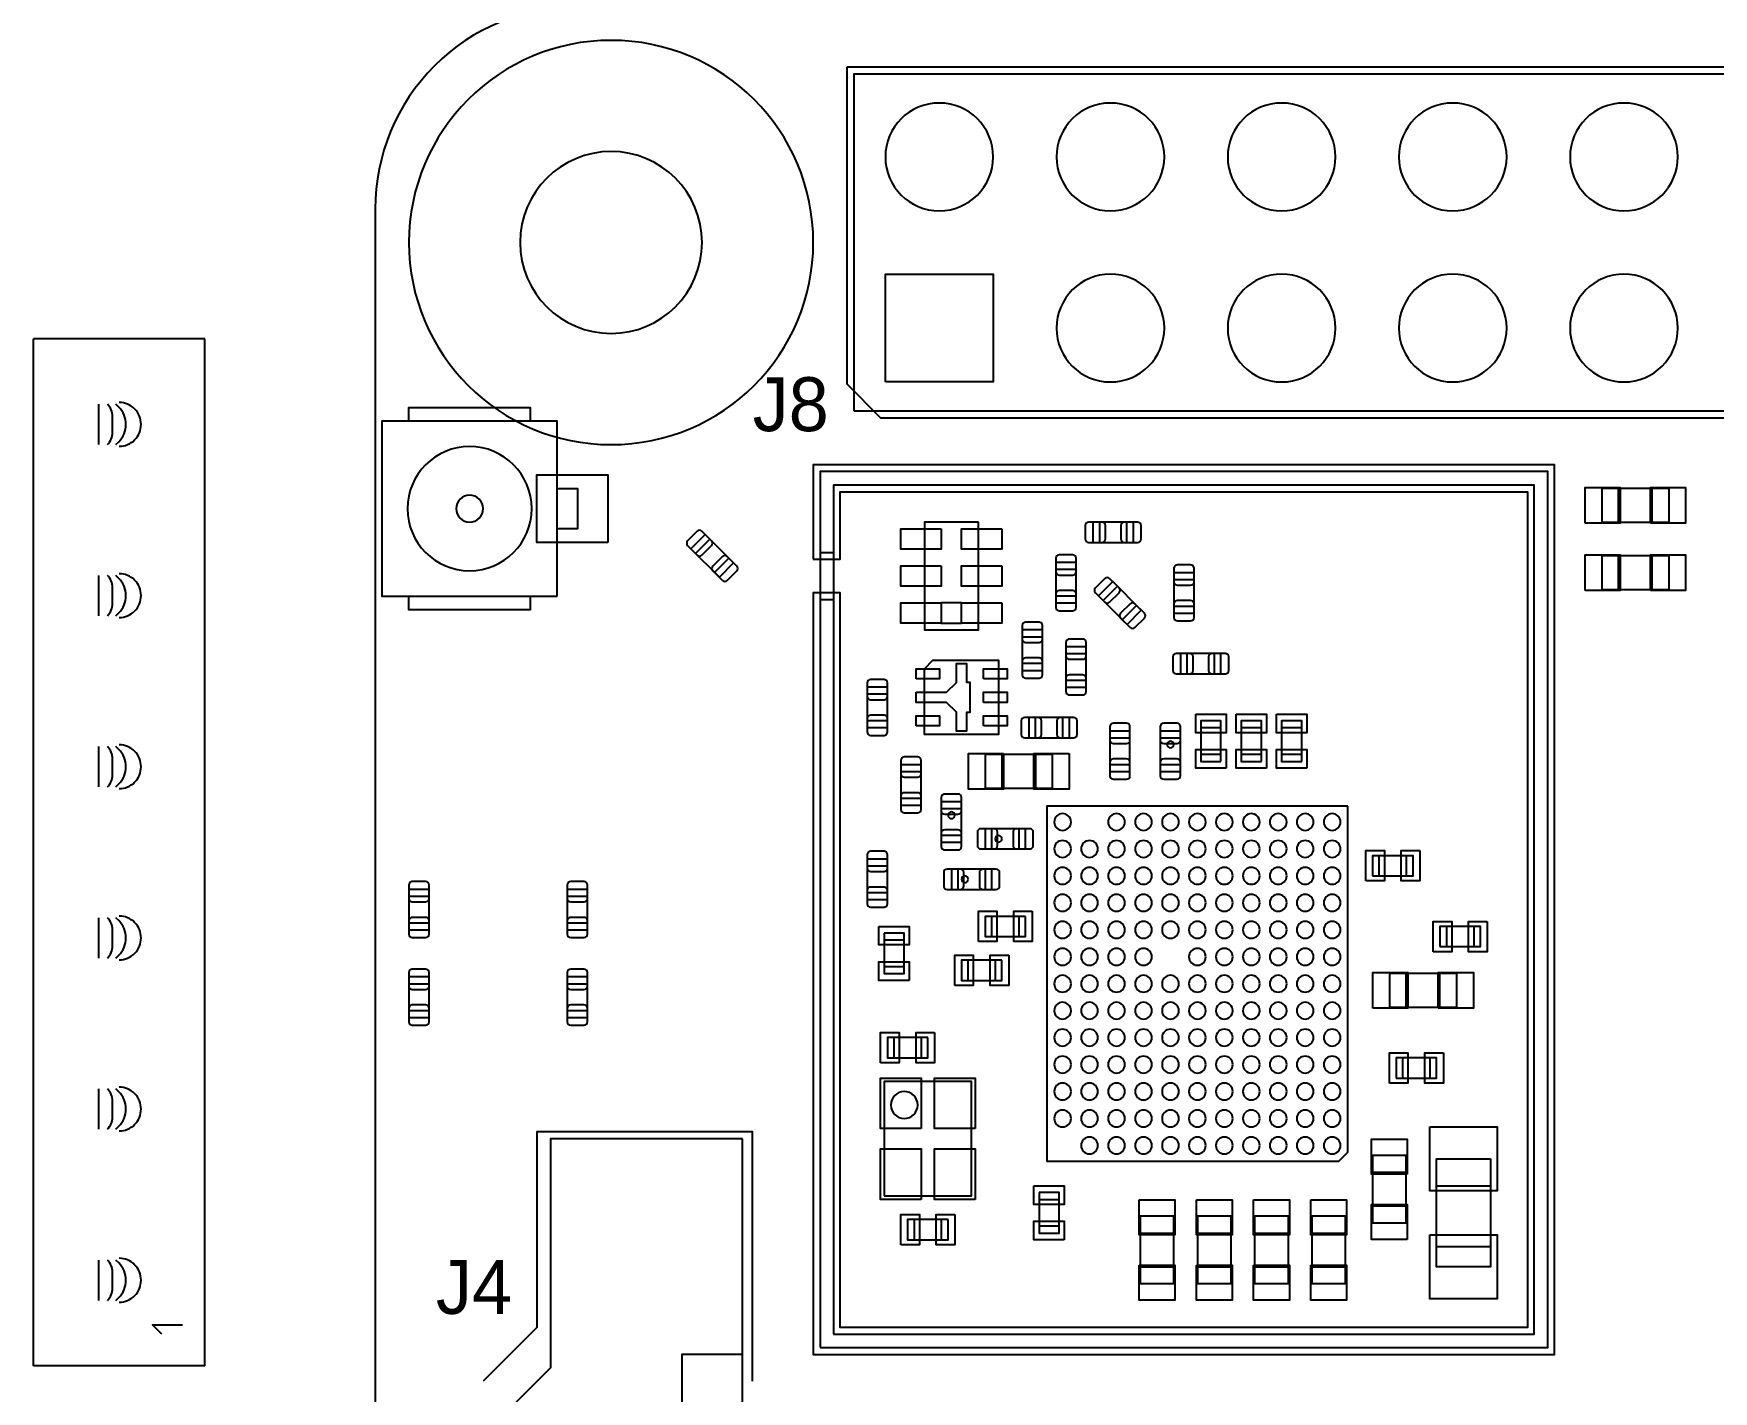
# Model space of a CAD drawing. Extents: x 0 to 180, y 0 to 220.
# Drawn here: x 86.23 to 111.16, y 38.45 to 58.6 of the extents above; entities that cross this region are included whole.
import ezdxf

# ---------------------------------------------------------------- set-up
doc = ezdxf.new("R2010")
doc.units = 0
doc.layers.add('PNPTOOLNIKO', color=7, linetype='CONTINUOUS')

msp = doc.modelspace()

# ---------------------------------------------------------------- linework, layer by layer
at = {"layer": 'PNPTOOLNIKO'}
for points in [[(94.3, 3), (173.3, 3, 0.414214), (176.3, 6), (176.3, 56, 0.414214), (173.3, 59), (94.3, 59, 0.414214), (91.3, 56), (91.3, 6, 0.414214)], [(96.289, 51.073), (96.148, 51.214, 0.414392), (96.077, 51.214), (95.936, 51.073, 0.414392), (95.936, 51.002), (96.077, 50.861, 0.414392), (96.148, 50.861), (96.289, 51.002, 0.414392)], [(102.085, 51.35), (101.885, 51.35, 0.414214), (101.835, 51.3), (101.835, 51.1, 0.414214), (101.885, 51.05), (102.085, 51.05, 0.414214), (102.135, 51.1), (102.135, 51.3, 0.414214)], [(102.415, 51.05), (102.615, 51.05, 0.414214), (102.665, 51.1), (102.665, 51.3, 0.414214), (102.615, 51.35), (102.415, 51.35, 0.414214), (102.365, 51.3), (102.365, 51.1, 0.414214)], [(96.311, 50.627), (96.452, 50.486, 0.414392), (96.523, 50.486), (96.664, 50.627, 0.414392), (96.664, 50.698), (96.523, 50.839, 0.414392), (96.452, 50.839), (96.311, 50.698, 0.414392)], [(101.7, 50.615), (101.7, 50.815, 0.414214), (101.65, 50.865), (101.45, 50.865, 0.414214), (101.4, 50.815), (101.4, 50.615, 0.414214), (101.45, 50.565), (101.65, 50.565, 0.414214)], [(103.45, 50.465), (103.45, 50.665, 0.414214), (103.4, 50.715), (103.2, 50.715, 0.414214), (103.15, 50.665), (103.15, 50.465, 0.414214), (103.2, 50.415), (103.4, 50.415, 0.414214)], [(102.339, 50.373), (102.198, 50.514, 0.414392), (102.127, 50.514), (101.986, 50.373, 0.414392), (101.986, 50.302), (102.127, 50.161, 0.414392), (102.198, 50.161), (102.339, 50.302, 0.414392)], [(101.4, 50.285), (101.4, 50.085, 0.414214), (101.45, 50.035), (101.65, 50.035, 0.414214), (101.7, 50.085), (101.7, 50.285, 0.414214), (101.65, 50.335), (101.45, 50.335, 0.414214)], [(102.361, 49.927), (102.502, 49.786, 0.414392), (102.573, 49.786), (102.714, 49.927, 0.414392), (102.714, 49.998), (102.573, 50.139, 0.414392), (102.502, 50.139), (102.361, 49.998, 0.414392)], [(103.15, 50.135), (103.15, 49.935, 0.414214), (103.2, 49.885), (103.4, 49.885, 0.414214), (103.45, 49.935), (103.45, 50.135, 0.414214), (103.4, 50.185), (103.2, 50.185, 0.414214)], [(101.2, 49.615), (101.2, 49.815, 0.414214), (101.15, 49.865), (100.95, 49.865, 0.414214), (100.9, 49.815), (100.9, 49.615, 0.414214), (100.95, 49.565), (101.15, 49.565, 0.414214)], [(101.85, 49.365), (101.85, 49.565, 0.414214), (101.8, 49.615), (101.6, 49.615, 0.414214), (101.55, 49.565), (101.55, 49.365, 0.414214), (101.6, 49.315), (101.8, 49.315, 0.414214)], [(103.385, 49.4), (103.185, 49.4, 0.414214), (103.135, 49.35), (103.135, 49.15, 0.414214), (103.185, 49.1), (103.385, 49.1, 0.414214), (103.435, 49.15), (103.435, 49.35, 0.414214)], [(103.715, 49.1), (103.915, 49.1, 0.414214), (103.965, 49.15), (103.965, 49.35, 0.414214), (103.915, 49.4), (103.715, 49.4, 0.414214), (103.665, 49.35), (103.665, 49.15, 0.414214)], [(100.9, 49.285), (100.9, 49.085, 0.414214), (100.95, 49.035), (101.15, 49.035, 0.414214), (101.2, 49.085), (101.2, 49.285, 0.414214), (101.15, 49.335), (100.95, 49.335, 0.414214)], [(98.9, 48.765), (98.9, 48.965, 0.414214), (98.85, 49.015), (98.65, 49.015, 0.414214), (98.6, 48.965), (98.6, 48.765, 0.414214), (98.65, 48.715), (98.85, 48.715, 0.414214)], [(101.55, 49.035), (101.55, 48.835, 0.414214), (101.6, 48.785), (101.8, 48.785, 0.414214), (101.85, 48.835), (101.85, 49.035, 0.414214), (101.8, 49.085), (101.6, 49.085, 0.414214)], [(98.6, 48.435), (98.6, 48.235, 0.414214), (98.65, 48.185), (98.85, 48.185, 0.414214), (98.9, 48.235), (98.9, 48.435, 0.414214), (98.85, 48.485), (98.65, 48.485, 0.414214)], [(101.135, 48.45), (100.935, 48.45, 0.414214), (100.885, 48.4), (100.885, 48.2, 0.414214), (100.935, 48.15), (101.135, 48.15, 0.414214), (101.185, 48.2), (101.185, 48.4, 0.414214)], [(101.465, 48.15), (101.665, 48.15, 0.414214), (101.715, 48.2), (101.715, 48.4, 0.414214), (101.665, 48.45), (101.465, 48.45, 0.414214), (101.415, 48.4), (101.415, 48.2, 0.414214)], [(102.5, 48.115), (102.5, 48.315, 0.414214), (102.45, 48.365), (102.25, 48.365, 0.414214), (102.2, 48.315), (102.2, 48.115, 0.414214), (102.25, 48.065), (102.45, 48.065, 0.414214)], [(103.25, 48.115), (103.25, 48.315, 0.414214), (103.2, 48.365), (103, 48.365, 0.414214), (102.95, 48.315), (102.95, 48.115, 0.414214), (103, 48.065), (103.2, 48.065, 0.414214)], [(99.4, 47.615), (99.4, 47.815, 0.414214), (99.35, 47.865), (99.15, 47.865, 0.414214), (99.1, 47.815), (99.1, 47.615, 0.414214), (99.15, 47.565), (99.35, 47.565, 0.414214)], [(103.15, 48.05, 1), (103.05, 48.05, 1)], [(102.2, 47.785), (102.2, 47.585, 0.414214), (102.25, 47.535), (102.45, 47.535, 0.414214), (102.5, 47.585), (102.5, 47.785, 0.414214), (102.45, 47.835), (102.25, 47.835, 0.414214)], [(102.95, 47.785), (102.95, 47.585, 0.414214), (103, 47.535), (103.2, 47.535, 0.414214), (103.25, 47.585), (103.25, 47.785, 0.414214), (103.2, 47.835), (103, 47.835, 0.414214)], [(99.1, 47.285), (99.1, 47.085, 0.414214), (99.15, 47.035), (99.35, 47.035, 0.414214), (99.4, 47.085), (99.4, 47.285, 0.414214), (99.35, 47.335), (99.15, 47.335, 0.414214)], [(100, 47.065), (100, 47.265, 0.414214), (99.95, 47.315), (99.75, 47.315, 0.414214), (99.7, 47.265), (99.7, 47.065, 0.414214), (99.75, 47.015), (99.95, 47.015, 0.414214)], [(99.9, 47, 1), (99.8, 47, 1)], [(99.7, 46.735), (99.7, 46.535, 0.414214), (99.75, 46.485), (99.95, 46.485, 0.414214), (100, 46.535), (100, 46.735, 0.414214), (99.95, 46.785), (99.75, 46.785, 0.414214)], [(100.485, 46.8), (100.285, 46.8, 0.414214), (100.235, 46.75), (100.235, 46.55, 0.414214), (100.285, 46.5), (100.485, 46.5, 0.414214), (100.535, 46.55), (100.535, 46.75, 0.414214)], [(100.6, 46.65, 1), (100.5, 46.65, 1)], [(100.815, 46.5), (101.015, 46.5, 0.414214), (101.065, 46.55), (101.065, 46.75, 0.414214), (101.015, 46.8), (100.815, 46.8, 0.414214), (100.765, 46.75), (100.765, 46.55, 0.414214)], [(98.9, 46.215), (98.9, 46.415, 0.414214), (98.85, 46.465), (98.65, 46.465, 0.414214), (98.6, 46.415), (98.6, 46.215, 0.414214), (98.65, 46.165), (98.85, 46.165, 0.414214)], [(99.985, 46.2), (99.785, 46.2, 0.414214), (99.735, 46.15), (99.735, 45.95, 0.414214), (99.785, 45.9), (99.985, 45.9, 0.414214), (100.035, 45.95), (100.035, 46.15, 0.414214)], [(100.315, 45.9), (100.515, 45.9, 0.414214), (100.565, 45.95), (100.565, 46.15, 0.414214), (100.515, 46.2), (100.315, 46.2, 0.414214), (100.265, 46.15), (100.265, 45.95, 0.414214)], [(92.1, 45.765), (92.1, 45.965, 0.414214), (92.05, 46.015), (91.85, 46.015, 0.414214), (91.8, 45.965), (91.8, 45.765, 0.414214), (91.85, 45.715), (92.05, 45.715, 0.414214)], [(94.45, 45.765), (94.45, 45.965, 0.414214), (94.4, 46.015), (94.2, 46.015, 0.414214), (94.15, 45.965), (94.15, 45.765, 0.414214), (94.2, 45.715), (94.4, 45.715, 0.414214)], [(98.6, 45.885), (98.6, 45.685, 0.414214), (98.65, 45.635), (98.85, 45.635, 0.414214), (98.9, 45.685), (98.9, 45.885, 0.414214), (98.85, 45.935), (98.65, 45.935, 0.414214)], [(100.1, 46.05, 1), (100, 46.05, 1)], [(91.8, 45.435), (91.8, 45.235, 0.414214), (91.85, 45.185), (92.05, 45.185, 0.414214), (92.1, 45.235), (92.1, 45.435, 0.414214), (92.05, 45.485), (91.85, 45.485, 0.414214)], [(94.15, 45.435), (94.15, 45.235, 0.414214), (94.2, 45.185), (94.4, 45.185, 0.414214), (94.45, 45.235), (94.45, 45.435, 0.414214), (94.4, 45.485), (94.2, 45.485, 0.414214)], [(92.1, 44.465), (92.1, 44.665, 0.414214), (92.05, 44.715), (91.85, 44.715, 0.414214), (91.8, 44.665), (91.8, 44.465, 0.414214), (91.85, 44.415), (92.05, 44.415, 0.414214)], [(94.45, 44.465), (94.45, 44.665, 0.414214), (94.4, 44.715), (94.2, 44.715, 0.414214), (94.15, 44.665), (94.15, 44.465, 0.414214), (94.2, 44.415), (94.4, 44.415, 0.414214)], [(91.8, 44.135), (91.8, 43.935, 0.414214), (91.85, 43.885), (92.05, 43.885, 0.414214), (92.1, 43.935), (92.1, 44.135, 0.414214), (92.05, 44.185), (91.85, 44.185, 0.414214)], [(94.15, 44.135), (94.15, 43.935, 0.414214), (94.2, 43.885), (94.4, 43.885, 0.414214), (94.45, 43.935), (94.45, 44.135, 0.414214), (94.4, 44.185), (94.2, 44.185, 0.414214)], [(99.35, 42.7, 1), (98.95, 42.7, 1)]]:
    msp.add_lwpolyline(points, format="xyb", close=True, dxfattribs=at)
for points in [[(97.8, 55.5, 1), (91.8, 55.5, 1), (97.8, 55.5)], [(100.47, 56.77, 1), (98.87, 56.77, 1), (100.47, 56.77)], [(103.01, 56.77, 1), (101.41, 56.77, 1), (103.01, 56.77)], [(105.55, 56.77, 1), (103.95, 56.77, 1), (105.55, 56.77)], [(108.09, 56.77, 1), (106.49, 56.77, 1), (108.09, 56.77)], [(110.63, 56.77, 1), (109.03, 56.77, 1), (110.63, 56.77)], [(96.15, 55.5, 1), (93.45, 55.5, 1), (96.15, 55.5)], [(103.01, 54.23, 1), (101.41, 54.23, 1), (103.01, 54.23)], [(105.55, 54.23, 1), (103.95, 54.23, 1), (105.55, 54.23)], [(108.09, 54.23, 1), (106.49, 54.23, 1), (108.09, 54.23)], [(110.63, 54.23, 1), (109.03, 54.23, 1), (110.63, 54.23)], [(87.325, 52.5, 0.19882), (87.4, 52.681), (87.4, 52.919, 0.198815), (87.325, 53.1)], [(87.45, 52.5), (87.494, 52.544, 0.198866), (87.6, 52.8, 0.198845), (87.494, 53.056), (87.45, 53.1)], [(87.5, 52.475, 0.414214), (87.825, 52.8, 0.414214), (87.5, 53.125)], [(93.622, 51.55, 1), (91.778, 51.55, 1), (93.622, 51.55)], [(92.9, 51.55, 1), (92.5, 51.55, 1), (92.9, 51.55)], [(87.325, 49.96, 0.19882), (87.4, 50.141), (87.4, 50.379, 0.198815), (87.325, 50.56)], [(87.45, 49.96), (87.494, 50.004, 0.198866), (87.6, 50.26, 0.198845), (87.494, 50.516), (87.45, 50.56)], [(87.5, 49.935, 0.414214), (87.825, 50.26, 0.414214), (87.5, 50.585)], [(87.325, 47.42, 0.19882), (87.4, 47.601), (87.4, 47.839, 0.198815), (87.325, 48.02)], [(87.45, 47.42), (87.494, 47.464, 0.198866), (87.6, 47.72, 0.198845), (87.494, 47.976), (87.45, 48.02)], [(87.5, 47.395, 0.414214), (87.825, 47.72, 0.414214), (87.5, 48.045)], [(101.625, 46.9, 1), (101.375, 46.9, 1), (101.625, 46.9)], [(102.425, 46.9, 1), (102.175, 46.9, 1), (102.425, 46.9)], [(102.825, 46.9, 1), (102.575, 46.9, 1), (102.825, 46.9)], [(103.225, 46.9, 1), (102.975, 46.9, 1), (103.225, 46.9)], [(103.625, 46.9, 1), (103.375, 46.9, 1), (103.625, 46.9)], [(104.025, 46.9, 1), (103.775, 46.9, 1), (104.025, 46.9)], [(104.425, 46.9, 1), (104.175, 46.9, 1), (104.425, 46.9)], [(104.825, 46.9, 1), (104.575, 46.9, 1), (104.825, 46.9)], [(105.225, 46.9, 1), (104.975, 46.9, 1), (105.225, 46.9)], [(105.625, 46.9, 1), (105.375, 46.9, 1), (105.625, 46.9)], [(101.625, 46.5, 1), (101.375, 46.5, 1), (101.625, 46.5)], [(102.025, 46.5, 1), (101.775, 46.5, 1), (102.025, 46.5)], [(102.425, 46.5, 1), (102.175, 46.5, 1), (102.425, 46.5)], [(102.825, 46.5, 1), (102.575, 46.5, 1), (102.825, 46.5)], [(103.225, 46.5, 1), (102.975, 46.5, 1), (103.225, 46.5)], [(103.625, 46.5, 1), (103.375, 46.5, 1), (103.625, 46.5)], [(104.025, 46.5, 1), (103.775, 46.5, 1), (104.025, 46.5)], [(104.425, 46.5, 1), (104.175, 46.5, 1), (104.425, 46.5)], [(104.825, 46.5, 1), (104.575, 46.5, 1), (104.825, 46.5)], [(105.225, 46.5, 1), (104.975, 46.5, 1), (105.225, 46.5)], [(105.625, 46.5, 1), (105.375, 46.5, 1), (105.625, 46.5)], [(101.625, 46.1, 1), (101.375, 46.1, 1), (101.625, 46.1)], [(102.025, 46.1, 1), (101.775, 46.1, 1), (102.025, 46.1)], [(102.425, 46.1, 1), (102.175, 46.1, 1), (102.425, 46.1)], [(102.825, 46.1, 1), (102.575, 46.1, 1), (102.825, 46.1)], [(103.225, 46.1, 1), (102.975, 46.1, 1), (103.225, 46.1)], [(103.625, 46.1, 1), (103.375, 46.1, 1), (103.625, 46.1)], [(104.025, 46.1, 1), (103.775, 46.1, 1), (104.025, 46.1)], [(104.425, 46.1, 1), (104.175, 46.1, 1), (104.425, 46.1)], [(104.825, 46.1, 1), (104.575, 46.1, 1), (104.825, 46.1)], [(105.225, 46.1, 1), (104.975, 46.1, 1), (105.225, 46.1)], [(105.625, 46.1, 1), (105.375, 46.1, 1), (105.625, 46.1)], [(101.625, 45.7, 1), (101.375, 45.7, 1), (101.625, 45.7)], [(102.025, 45.7, 1), (101.775, 45.7, 1), (102.025, 45.7)], [(102.425, 45.7, 1), (102.175, 45.7, 1), (102.425, 45.7)], [(102.825, 45.7, 1), (102.575, 45.7, 1), (102.825, 45.7)], [(103.225, 45.7, 1), (102.975, 45.7, 1), (103.225, 45.7)], [(103.625, 45.7, 1), (103.375, 45.7, 1), (103.625, 45.7)], [(104.025, 45.7, 1), (103.775, 45.7, 1), (104.025, 45.7)], [(104.425, 45.7, 1), (104.175, 45.7, 1), (104.425, 45.7)], [(104.825, 45.7, 1), (104.575, 45.7, 1), (104.825, 45.7)], [(105.225, 45.7, 1), (104.975, 45.7, 1), (105.225, 45.7)], [(105.625, 45.7, 1), (105.375, 45.7, 1), (105.625, 45.7)], [(87.325, 44.88, 0.19882), (87.4, 45.061), (87.4, 45.299, 0.198815), (87.325, 45.48)], [(87.45, 44.88), (87.494, 44.924, 0.198866), (87.6, 45.18, 0.198845), (87.494, 45.436), (87.45, 45.48)], [(87.5, 44.855, 0.414214), (87.825, 45.18, 0.414214), (87.5, 45.505)], [(101.625, 45.3, 1), (101.375, 45.3, 1), (101.625, 45.3)], [(102.025, 45.3, 1), (101.775, 45.3, 1), (102.025, 45.3)], [(102.425, 45.3, 1), (102.175, 45.3, 1), (102.425, 45.3)], [(102.825, 45.3, 1), (102.575, 45.3, 1), (102.825, 45.3)], [(103.225, 45.3, 1), (102.975, 45.3, 1), (103.225, 45.3)], [(103.625, 45.3, 1), (103.375, 45.3, 1), (103.625, 45.3)], [(104.025, 45.3, 1), (103.775, 45.3, 1), (104.025, 45.3)], [(104.425, 45.3, 1), (104.175, 45.3, 1), (104.425, 45.3)], [(104.825, 45.3, 1), (104.575, 45.3, 1), (104.825, 45.3)], [(105.225, 45.3, 1), (104.975, 45.3, 1), (105.225, 45.3)], [(105.625, 45.3, 1), (105.375, 45.3, 1), (105.625, 45.3)], [(101.625, 44.9, 1), (101.375, 44.9, 1), (101.625, 44.9)], [(102.025, 44.9, 1), (101.775, 44.9, 1), (102.025, 44.9)], [(102.425, 44.9, 1), (102.175, 44.9, 1), (102.425, 44.9)], [(102.825, 44.9, 1), (102.575, 44.9, 1), (102.825, 44.9)], [(103.625, 44.9, 1), (103.375, 44.9, 1), (103.625, 44.9)], [(104.025, 44.9, 1), (103.775, 44.9, 1), (104.025, 44.9)], [(104.425, 44.9, 1), (104.175, 44.9, 1), (104.425, 44.9)], [(104.825, 44.9, 1), (104.575, 44.9, 1), (104.825, 44.9)], [(105.225, 44.9, 1), (104.975, 44.9, 1), (105.225, 44.9)], [(105.625, 44.9, 1), (105.375, 44.9, 1), (105.625, 44.9)], [(101.625, 44.5, 1), (101.375, 44.5, 1), (101.625, 44.5)], [(102.025, 44.5, 1), (101.775, 44.5, 1), (102.025, 44.5)], [(102.425, 44.5, 1), (102.175, 44.5, 1), (102.425, 44.5)], [(102.825, 44.5, 1), (102.575, 44.5, 1), (102.825, 44.5)], [(103.225, 44.5, 1), (102.975, 44.5, 1), (103.225, 44.5)], [(103.625, 44.5, 1), (103.375, 44.5, 1), (103.625, 44.5)], [(104.025, 44.5, 1), (103.775, 44.5, 1), (104.025, 44.5)], [(104.425, 44.5, 1), (104.175, 44.5, 1), (104.425, 44.5)], [(104.825, 44.5, 1), (104.575, 44.5, 1), (104.825, 44.5)], [(105.225, 44.5, 1), (104.975, 44.5, 1), (105.225, 44.5)], [(105.625, 44.5, 1), (105.375, 44.5, 1), (105.625, 44.5)], [(101.625, 44.1, 1), (101.375, 44.1, 1), (101.625, 44.1)], [(102.025, 44.1, 1), (101.775, 44.1, 1), (102.025, 44.1)], [(102.425, 44.1, 1), (102.175, 44.1, 1), (102.425, 44.1)], [(102.825, 44.1, 1), (102.575, 44.1, 1), (102.825, 44.1)], [(103.225, 44.1, 1), (102.975, 44.1, 1), (103.225, 44.1)], [(103.625, 44.1, 1), (103.375, 44.1, 1), (103.625, 44.1)], [(104.025, 44.1, 1), (103.775, 44.1, 1), (104.025, 44.1)], [(104.425, 44.1, 1), (104.175, 44.1, 1), (104.425, 44.1)], [(104.825, 44.1, 1), (104.575, 44.1, 1), (104.825, 44.1)], [(105.225, 44.1, 1), (104.975, 44.1, 1), (105.225, 44.1)], [(105.625, 44.1, 1), (105.375, 44.1, 1), (105.625, 44.1)], [(101.625, 43.7, 1), (101.375, 43.7, 1), (101.625, 43.7)], [(102.025, 43.7, 1), (101.775, 43.7, 1), (102.025, 43.7)], [(102.425, 43.7, 1), (102.175, 43.7, 1), (102.425, 43.7)], [(102.825, 43.7, 1), (102.575, 43.7, 1), (102.825, 43.7)], [(103.225, 43.7, 1), (102.975, 43.7, 1), (103.225, 43.7)], [(103.625, 43.7, 1), (103.375, 43.7, 1), (103.625, 43.7)], [(104.025, 43.7, 1), (103.775, 43.7, 1), (104.025, 43.7)], [(104.425, 43.7, 1), (104.175, 43.7, 1), (104.425, 43.7)], [(104.825, 43.7, 1), (104.575, 43.7, 1), (104.825, 43.7)], [(105.225, 43.7, 1), (104.975, 43.7, 1), (105.225, 43.7)], [(105.625, 43.7, 1), (105.375, 43.7, 1), (105.625, 43.7)], [(101.625, 43.3, 1), (101.375, 43.3, 1), (101.625, 43.3)], [(102.025, 43.3, 1), (101.775, 43.3, 1), (102.025, 43.3)], [(102.425, 43.3, 1), (102.175, 43.3, 1), (102.425, 43.3)], [(102.825, 43.3, 1), (102.575, 43.3, 1), (102.825, 43.3)], [(103.225, 43.3, 1), (102.975, 43.3, 1), (103.225, 43.3)], [(103.625, 43.3, 1), (103.375, 43.3, 1), (103.625, 43.3)], [(104.025, 43.3, 1), (103.775, 43.3, 1), (104.025, 43.3)], [(104.425, 43.3, 1), (104.175, 43.3, 1), (104.425, 43.3)], [(104.825, 43.3, 1), (104.575, 43.3, 1), (104.825, 43.3)], [(105.225, 43.3, 1), (104.975, 43.3, 1), (105.225, 43.3)], [(105.625, 43.3, 1), (105.375, 43.3, 1), (105.625, 43.3)], [(87.325, 42.34, 0.19882), (87.4, 42.521), (87.4, 42.759, 0.198815), (87.325, 42.94)], [(87.45, 42.34), (87.494, 42.384, 0.198866), (87.6, 42.64, 0.198845), (87.494, 42.896), (87.45, 42.94)], [(87.5, 42.315, 0.414214), (87.825, 42.64, 0.414214), (87.5, 42.965)], [(101.625, 42.9, 1), (101.375, 42.9, 1), (101.625, 42.9)], [(102.025, 42.9, 1), (101.775, 42.9, 1), (102.025, 42.9)], [(102.425, 42.9, 1), (102.175, 42.9, 1), (102.425, 42.9)], [(102.825, 42.9, 1), (102.575, 42.9, 1), (102.825, 42.9)], [(103.225, 42.9, 1), (102.975, 42.9, 1), (103.225, 42.9)], [(103.625, 42.9, 1), (103.375, 42.9, 1), (103.625, 42.9)], [(104.025, 42.9, 1), (103.775, 42.9, 1), (104.025, 42.9)], [(104.425, 42.9, 1), (104.175, 42.9, 1), (104.425, 42.9)], [(104.825, 42.9, 1), (104.575, 42.9, 1), (104.825, 42.9)], [(105.225, 42.9, 1), (104.975, 42.9, 1), (105.225, 42.9)], [(105.625, 42.9, 1), (105.375, 42.9, 1), (105.625, 42.9)], [(101.625, 42.5, 1), (101.375, 42.5, 1), (101.625, 42.5)], [(102.025, 42.5, 1), (101.775, 42.5, 1), (102.025, 42.5)], [(102.425, 42.5, 1), (102.175, 42.5, 1), (102.425, 42.5)], [(102.825, 42.5, 1), (102.575, 42.5, 1), (102.825, 42.5)], [(103.225, 42.5, 1), (102.975, 42.5, 1), (103.225, 42.5)], [(103.625, 42.5, 1), (103.375, 42.5, 1), (103.625, 42.5)], [(104.025, 42.5, 1), (103.775, 42.5, 1), (104.025, 42.5)], [(104.425, 42.5, 1), (104.175, 42.5, 1), (104.425, 42.5)], [(104.825, 42.5, 1), (104.575, 42.5, 1), (104.825, 42.5)], [(105.225, 42.5, 1), (104.975, 42.5, 1), (105.225, 42.5)], [(105.625, 42.5, 1), (105.375, 42.5, 1), (105.625, 42.5)], [(102.025, 42.1, 1), (101.775, 42.1, 1), (102.025, 42.1)], [(102.425, 42.1, 1), (102.175, 42.1, 1), (102.425, 42.1)], [(102.825, 42.1, 1), (102.575, 42.1, 1), (102.825, 42.1)], [(103.225, 42.1, 1), (102.975, 42.1, 1), (103.225, 42.1)], [(103.625, 42.1, 1), (103.375, 42.1, 1), (103.625, 42.1)], [(104.025, 42.1, 1), (103.775, 42.1, 1), (104.025, 42.1)], [(104.425, 42.1, 1), (104.175, 42.1, 1), (104.425, 42.1)], [(104.825, 42.1, 1), (104.575, 42.1, 1), (104.825, 42.1)], [(105.225, 42.1, 1), (104.975, 42.1, 1), (105.225, 42.1)], [(105.625, 42.1, 1), (105.375, 42.1, 1), (105.625, 42.1)], [(87.325, 39.8, 0.19882), (87.4, 39.981), (87.4, 40.219, 0.198815), (87.325, 40.4)], [(87.45, 39.8), (87.494, 39.844, 0.198866), (87.6, 40.1, 0.198845), (87.494, 40.356), (87.45, 40.4)], [(87.5, 39.775, 0.414214), (87.825, 40.1, 0.414214), (87.5, 40.425)]]:
    msp.add_lwpolyline(points, format="xyb", dxfattribs=at)
for points in [[(98.3, 58.1), (98.3, 53.4), (98.8, 52.9), (149.3, 52.9), (149.3, 58.1), (98.3, 58.1)], [(98.4, 53), (149.2, 53), (149.2, 58), (98.4, 58), (98.4, 53)], [(88.77, 54.07), (86.23, 54.07)], [(86.23, 38.83), (86.23, 54.07)], [(88.77, 38.83), (88.77, 54.07)], [(87.2, 52.5), (87.2, 53.1)], [(94, 50.25), (94, 52.85), (91.4, 52.85), (91.4, 50.25), (94, 50.25)], [(91.8, 52.85), (91.8, 53.05), (93.6, 53.05), (93.6, 52.85)], [(97.9, 39.1), (108.7, 39.1), (108.7, 52.1), (97.9, 52.1), (97.9, 39.1)], [(94, 51.85), (94.3, 51.85), (94.3, 51.25), (94, 51.25)], [(98.1, 39.3), (108.5, 39.3), (108.5, 51.9), (98.1, 51.9), (98.1, 39.3)], [(109.5, 51.85), (109.5, 51.35), (110.5, 51.35), (110.5, 51.85), (109.5, 51.85)], [(109.75, 51.35), (109.75, 51.85)], [(110.25, 51.35), (110.25, 51.85)], [(95.982, 50.956), (96.406, 50.532), (96.618, 50.744), (96.194, 51.168), (95.982, 50.956)], [(100.25, 51.35), (99.45, 51.35), (99.45, 49.75), (100.25, 49.75), (100.25, 51.35)], [(102.55, 51.35), (101.95, 51.35), (101.95, 51.05), (102.55, 51.05), (102.55, 51.35)], [(102.05, 51.05), (102.05, 51.35)], [(102.45, 51.35), (102.45, 51.05)], [(96.052, 50.885), (96.265, 51.098)], [(97.9, 50.9), (98.1, 50.9)], [(96.548, 50.815), (96.335, 50.602)], [(101.7, 50.15), (101.7, 50.75), (101.4, 50.75), (101.4, 50.15), (101.7, 50.15)], [(101.4, 50.65), (101.7, 50.65)], [(109.5, 50.85), (109.5, 50.35), (110.5, 50.35), (110.5, 50.85), (109.5, 50.85)], [(109.75, 50.35), (109.75, 50.85)], [(110.25, 50.35), (110.25, 50.85)], [(87.2, 49.96), (87.2, 50.56)], [(102.668, 50.044), (102.244, 50.468), (102.032, 50.256), (102.456, 49.832), (102.668, 50.044)], [(102.102, 50.185), (102.315, 50.398)], [(103.45, 50), (103.45, 50.6), (103.15, 50.6), (103.15, 50), (103.45, 50)], [(103.15, 50.5), (103.45, 50.5)], [(93.6, 50.25), (93.6, 50.05), (91.8, 50.05), (91.8, 50.25)], [(97.9, 50.2), (98.1, 50.2)], [(101.7, 50.25), (101.4, 50.25)], [(102.598, 50.115), (102.385, 49.902)], [(103.45, 50.1), (103.15, 50.1)], [(101.2, 49.15), (101.2, 49.75), (100.9, 49.75), (100.9, 49.15), (101.2, 49.15)], [(100.9, 49.65), (101.2, 49.65)], [(101.55, 49.5), (101.55, 48.9), (101.85, 48.9), (101.85, 49.5), (101.55, 49.5)], [(101.55, 49.4), (101.85, 49.4)], [(103.25, 49.1), (103.85, 49.1), (103.85, 49.4), (103.25, 49.4), (103.25, 49.1)], [(103.35, 49.1), (103.35, 49.4)], [(103.75, 49.4), (103.75, 49.1)], [(99.45, 49.175), (99.575, 49.3), (100.55, 49.3), (100.55, 48.2), (99.45, 48.2), (99.45, 49.175)], [(101.2, 49.25), (100.9, 49.25)], [(98.6, 48.9), (98.6, 48.3), (98.9, 48.3), (98.9, 48.9), (98.6, 48.9)], [(101.85, 49), (101.55, 49)], [(98.6, 48.8), (98.9, 48.8)], [(98.9, 48.4), (98.6, 48.4)], [(101, 48.15), (101.6, 48.15), (101.6, 48.45), (101, 48.45), (101, 48.15)], [(101.1, 48.15), (101.1, 48.45)], [(101.5, 48.45), (101.5, 48.15)], [(103.85, 47.8), (103.85, 48.4), (103.55, 48.4), (103.55, 47.8), (103.85, 47.8)], [(104.45, 47.8), (104.45, 48.4), (104.15, 48.4), (104.15, 47.8), (104.45, 47.8)], [(105.05, 47.8), (105.05, 48.4), (104.75, 48.4), (104.75, 47.8), (105.05, 47.8)], [(102.2, 48.25), (102.2, 47.65), (102.5, 47.65), (102.5, 48.25), (102.2, 48.25)], [(102.2, 48.15), (102.5, 48.15)], [(102.95, 48.25), (102.95, 47.65), (103.25, 47.65), (103.25, 48.25), (102.95, 48.25)], [(102.95, 48.15), (103.25, 48.15)], [(103.55, 48.3), (103.85, 48.3)], [(104.15, 48.3), (104.45, 48.3)], [(104.75, 48.3), (105.05, 48.3)], [(87.2, 47.42), (87.2, 48.02)], [(101.35, 47.4), (101.35, 47.9), (100.35, 47.9), (100.35, 47.4), (101.35, 47.4)], [(100.6, 47.9), (100.6, 47.4)], [(101.1, 47.9), (101.1, 47.4)], [(103.85, 47.9), (103.55, 47.9)], [(104.45, 47.9), (104.15, 47.9)], [(105.05, 47.9), (104.75, 47.9)], [(99.4, 47.15), (99.4, 47.75), (99.1, 47.75), (99.1, 47.15), (99.4, 47.15)], [(99.1, 47.65), (99.4, 47.65)], [(102.5, 47.75), (102.2, 47.75)], [(103.25, 47.75), (102.95, 47.75)], [(99.4, 47.25), (99.1, 47.25)], [(99.7, 47.2), (99.7, 46.6), (100, 46.6), (100, 47.2), (99.7, 47.2)], [(105.735, 47.135), (101.265, 47.135), (101.265, 41.865), (105.6, 41.865), (105.735, 42), (105.735, 47.135)], [(99.7, 47.1), (100, 47.1)], [(100, 46.7), (99.7, 46.7)], [(100.35, 46.5), (100.95, 46.5), (100.95, 46.8), (100.35, 46.8), (100.35, 46.5)], [(100.45, 46.5), (100.45, 46.8)], [(100.85, 46.8), (100.85, 46.5)], [(106.1, 46.1), (106.7, 46.1), (106.7, 46.4), (106.1, 46.4), (106.1, 46.1)], [(106.2, 46.1), (106.2, 46.4)], [(106.6, 46.4), (106.6, 46.1)], [(98.6, 46.35), (98.6, 45.75), (98.9, 45.75), (98.9, 46.35), (98.6, 46.35)], [(98.6, 46.25), (98.9, 46.25)], [(99.85, 45.9), (100.45, 45.9), (100.45, 46.2), (99.85, 46.2), (99.85, 45.9)], [(99.95, 45.9), (99.95, 46.2)], [(100.35, 46.2), (100.35, 45.9)], [(91.8, 45.9), (91.8, 45.3), (92.1, 45.3), (92.1, 45.9), (91.8, 45.9)], [(94.15, 45.9), (94.15, 45.3), (94.45, 45.3), (94.45, 45.9), (94.15, 45.9)], [(91.8, 45.8), (92.1, 45.8)], [(94.15, 45.8), (94.45, 45.8)], [(98.9, 45.85), (98.6, 45.85)], [(87.2, 44.88), (87.2, 45.48)], [(92.1, 45.4), (91.8, 45.4)], [(94.45, 45.4), (94.15, 45.4)], [(100.95, 45.5), (100.35, 45.5), (100.35, 45.2), (100.95, 45.2), (100.95, 45.5)], [(100.45, 45.2), (100.45, 45.5)], [(100.85, 45.5), (100.85, 45.2)], [(98.85, 45.25), (98.85, 44.65), (99.15, 44.65), (99.15, 45.25), (98.85, 45.25)], [(98.85, 45.15), (99.15, 45.15)], [(107.1, 45.05), (107.7, 45.05), (107.7, 45.35), (107.1, 45.35), (107.1, 45.05)], [(107.2, 45.05), (107.2, 45.35)], [(107.6, 45.35), (107.6, 45.05)], [(99.15, 44.75), (98.85, 44.75)], [(100.6, 44.85), (100, 44.85), (100, 44.55), (100.6, 44.55), (100.6, 44.85)], [(100.1, 44.55), (100.1, 44.85)], [(100.5, 44.85), (100.5, 44.55)], [(106.35, 44.65), (106.35, 44.15), (107.35, 44.15), (107.35, 44.65), (106.35, 44.65)], [(106.6, 44.15), (106.6, 44.65)], [(107.1, 44.15), (107.1, 44.65)], [(91.8, 44.6), (91.8, 44), (92.1, 44), (92.1, 44.6), (91.8, 44.6)], [(91.8, 44.5), (92.1, 44.5)], [(94.15, 44.6), (94.15, 44), (94.45, 44), (94.45, 44.6), (94.15, 44.6)], [(94.15, 44.5), (94.45, 44.5)], [(92.1, 44.1), (91.8, 44.1)], [(94.45, 44.1), (94.15, 44.1)], [(99.5, 43.7), (98.9, 43.7), (98.9, 43.4), (99.5, 43.4), (99.5, 43.7)], [(99, 43.4), (99, 43.7)], [(99.4, 43.7), (99.4, 43.4)], [(106.45, 43.1), (107.05, 43.1), (107.05, 43.4), (106.45, 43.4), (106.45, 43.1)], [(106.55, 43.1), (106.55, 43.4)], [(106.95, 43.4), (106.95, 43.1)], [(87.2, 42.34), (87.2, 42.94)], [(98.85, 41.35), (100.15, 41.35), (100.15, 43.05), (98.85, 43.05), (98.85, 41.35)], [(96.75, 42.2), (93.9, 42.2), (93.9, 38.8), (92.8, 37.7), (92.8, 24.3), (93.95, 23.15), (93.95, 19.8), (96.75, 19.8), (96.75, 42.2)], [(96.9, 38.6), (96.9, 42.3), (93.7, 42.3), (93.7, 39.4), (92.9, 38.6)], [(106.1, 40.95), (106.6, 40.95), (106.6, 41.95), (106.1, 41.95), (106.1, 40.95)], [(107.85, 41.9), (107.85, 40.3), (107.05, 40.3), (107.05, 41.9), (107.85, 41.9)], [(106.6, 41.7), (106.1, 41.7)], [(101.15, 41.4), (101.15, 40.8), (101.45, 40.8), (101.45, 41.4), (101.15, 41.4)], [(107.05, 41.5), (107.85, 41.5)], [(101.15, 41.3), (101.45, 41.3)], [(106.6, 41.2), (106.1, 41.2)], [(99.8, 41), (99.2, 41), (99.2, 40.7), (99.8, 40.7), (99.8, 41)], [(99.3, 40.7), (99.3, 41)], [(99.7, 41), (99.7, 40.7)], [(101.45, 40.9), (101.15, 40.9)], [(103.15, 41.05), (102.65, 41.05), (102.65, 40.05), (103.15, 40.05), (103.15, 41.05)], [(104, 41.05), (103.5, 41.05), (103.5, 40.05), (104, 40.05), (104, 41.05)], [(104.85, 41.05), (104.35, 41.05), (104.35, 40.05), (104.85, 40.05), (104.85, 41.05)], [(105.7, 41.05), (105.2, 41.05), (105.2, 40.05), (105.7, 40.05), (105.7, 41.05)], [(102.65, 40.8), (103.15, 40.8)], [(103.5, 40.8), (104, 40.8)], [(104.35, 40.8), (104.85, 40.8)], [(105.2, 40.8), (105.7, 40.8)], [(87.2, 39.8), (87.2, 40.4)], [(107.05, 40.6), (107.85, 40.6)], [(102.65, 40.3), (103.15, 40.3)], [(103.5, 40.3), (104, 40.3)], [(104.35, 40.3), (104.85, 40.3)], [(105.2, 40.3), (105.7, 40.3)], [(88.135, 39.3), (87.995, 39.44), (88.44, 39.44)], [(96.75, 39), (95.85, 39), (95.85, 23), (96.75, 23)], [(88.77, 38.83), (86.23, 38.83)]]:
    msp.add_lwpolyline(points, dxfattribs=at)
for points in [[(98.87, 53.43), (98.87, 55.03), (100.47, 55.03), (100.47, 53.43)], [(97.8, 50.8), (98.2, 50.8), (98.2, 51.8), (108.4, 51.8), (108.4, 39.4), (98.2, 39.4), (98.2, 50.3), (97.8, 50.3), (97.8, 39), (108.8, 39), (108.8, 52.2), (97.8, 52.2)], [(94.75, 51.05), (93.7, 51.05), (93.7, 52.05), (94.75, 52.05)], [(109.255, 51.335), (109.255, 51.865), (109.775, 51.865), (109.775, 51.335)], [(110.225, 51.335), (110.225, 51.865), (110.745, 51.865), (110.745, 51.335)], [(99.7, 51.25), (99.7, 50.95), (99.1, 50.95), (99.1, 51.25)], [(100.6, 51.25), (100.6, 50.95), (100, 50.95), (100, 51.25)], [(109.255, 50.335), (109.255, 50.865), (109.775, 50.865), (109.775, 50.335)], [(110.225, 50.335), (110.225, 50.865), (110.745, 50.865), (110.745, 50.335)], [(99.7, 50.7), (99.7, 50.4), (99.1, 50.4), (99.1, 50.7)], [(100.6, 50.7), (100.6, 50.4), (100, 50.4), (100, 50.7)], [(99.7, 50.15), (99.7, 49.85), (99.1, 49.85), (99.1, 50.15)], [(100, 49.85), (100, 50.15), (99.7, 50.15), (99.7, 49.85)], [(100.6, 50.15), (100.6, 49.85), (100, 49.85), (100, 50.15)], [(99.325, 48.825), (99.775, 48.825), (99.925, 48.97), (99.925, 49.25), (100.075, 49.25), (100.075, 48.975), (100.125, 48.975), (100.125, 48.525), (100.075, 48.525), (100.075, 48.25), (99.925, 48.25), (99.925, 48.53), (99.775, 48.675), (99.325, 48.675)], [(99.325, 49.025), (99.325, 49.175), (99.675, 49.175), (99.675, 49.025)], [(100.325, 49.025), (100.325, 49.175), (100.675, 49.175), (100.675, 49.025)], [(100.325, 48.675), (100.325, 48.825), (100.675, 48.825), (100.675, 48.675)], [(99.325, 48.325), (99.325, 48.475), (99.675, 48.475), (99.675, 48.325)], [(100.325, 48.325), (100.325, 48.475), (100.675, 48.475), (100.675, 48.325)], [(103.475, 48.5), (103.925, 48.5), (103.925, 48.225), (103.475, 48.225)], [(104.075, 48.5), (104.525, 48.5), (104.525, 48.225), (104.075, 48.225)], [(104.675, 48.5), (105.125, 48.5), (105.125, 48.225), (104.675, 48.225)], [(100.625, 47.915), (100.625, 47.385), (100.105, 47.385), (100.105, 47.915)], [(101.595, 47.915), (101.595, 47.385), (101.075, 47.385), (101.075, 47.915)], [(103.925, 47.7), (103.475, 47.7), (103.475, 47.975), (103.925, 47.975)], [(104.525, 47.7), (104.075, 47.7), (104.075, 47.975), (104.525, 47.975)], [(105.125, 47.7), (104.675, 47.7), (104.675, 47.975), (105.125, 47.975)], [(106, 46.025), (106, 46.475), (106.275, 46.475), (106.275, 46.025)], [(106.8, 46.475), (106.8, 46.025), (106.525, 46.025), (106.525, 46.475)], [(100.25, 45.125), (100.25, 45.575), (100.525, 45.575), (100.525, 45.125)], [(101.05, 45.575), (101.05, 45.125), (100.775, 45.125), (100.775, 45.575)], [(107, 44.975), (107, 45.425), (107.275, 45.425), (107.275, 44.975)], [(107.8, 45.425), (107.8, 44.975), (107.525, 44.975), (107.525, 45.425)], [(98.775, 45.35), (99.225, 45.35), (99.225, 45.075), (98.775, 45.075)], [(99.9, 44.475), (99.9, 44.925), (100.175, 44.925), (100.175, 44.475)], [(100.7, 44.925), (100.7, 44.475), (100.425, 44.475), (100.425, 44.925)], [(99.225, 44.55), (98.775, 44.55), (98.775, 44.825), (99.225, 44.825)], [(106.105, 44.135), (106.105, 44.665), (106.625, 44.665), (106.625, 44.135)], [(107.075, 44.135), (107.075, 44.665), (107.595, 44.665), (107.595, 44.135)], [(98.8, 43.325), (98.8, 43.775), (99.075, 43.775), (99.075, 43.325)], [(99.6, 43.775), (99.6, 43.325), (99.325, 43.325), (99.325, 43.775)], [(106.35, 43.025), (106.35, 43.475), (106.625, 43.475), (106.625, 43.025)], [(107.15, 43.475), (107.15, 43.025), (106.875, 43.025), (106.875, 43.475)], [(99.4, 42.35), (98.8, 42.35), (98.8, 43.1), (99.4, 43.1)], [(100.2, 42.35), (99.6, 42.35), (99.6, 43.1), (100.2, 43.1)], [(106.615, 41.675), (106.085, 41.675), (106.085, 42.195), (106.615, 42.195)], [(106.95, 42.375), (107.95, 42.375), (107.95, 41.425), (106.95, 41.425)], [(99.4, 41.3), (98.8, 41.3), (98.8, 42.05), (99.4, 42.05)], [(100.2, 41.3), (99.6, 41.3), (99.6, 42.05), (100.2, 42.05)], [(101.075, 41.5), (101.525, 41.5), (101.525, 41.225), (101.075, 41.225)], [(102.635, 41.295), (103.165, 41.295), (103.165, 40.775), (102.635, 40.775)], [(103.485, 41.295), (104.015, 41.295), (104.015, 40.775), (103.485, 40.775)], [(104.335, 41.295), (104.865, 41.295), (104.865, 40.775), (104.335, 40.775)], [(105.185, 41.295), (105.715, 41.295), (105.715, 40.775), (105.185, 40.775)], [(106.615, 40.705), (106.085, 40.705), (106.085, 41.225), (106.615, 41.225)], [(99.1, 40.625), (99.1, 41.075), (99.375, 41.075), (99.375, 40.625)], [(99.9, 41.075), (99.9, 40.625), (99.625, 40.625), (99.625, 41.075)], [(101.525, 40.7), (101.075, 40.7), (101.075, 40.975), (101.525, 40.975)], [(106.95, 40.775), (107.95, 40.775), (107.95, 39.825), (106.95, 39.825)], [(102.635, 40.325), (103.165, 40.325), (103.165, 39.805), (102.635, 39.805)], [(103.485, 40.325), (104.015, 40.325), (104.015, 39.805), (103.485, 39.805)], [(104.335, 40.325), (104.865, 40.325), (104.865, 39.805), (104.335, 39.805)], [(105.185, 40.325), (105.715, 40.325), (105.715, 39.805), (105.185, 39.805)]]:
    msp.add_lwpolyline(points, close=True, dxfattribs=at)

# ---------------------------------------------------------------- texts
for s, p in [('J8', (96.9, 52.7)), ('J4', (92.2, 39.6))]:
    msp.add_text(s, height=0.8, dxfattribs=at).set_placement(p)

doc.saveas('drawing.dxf')
